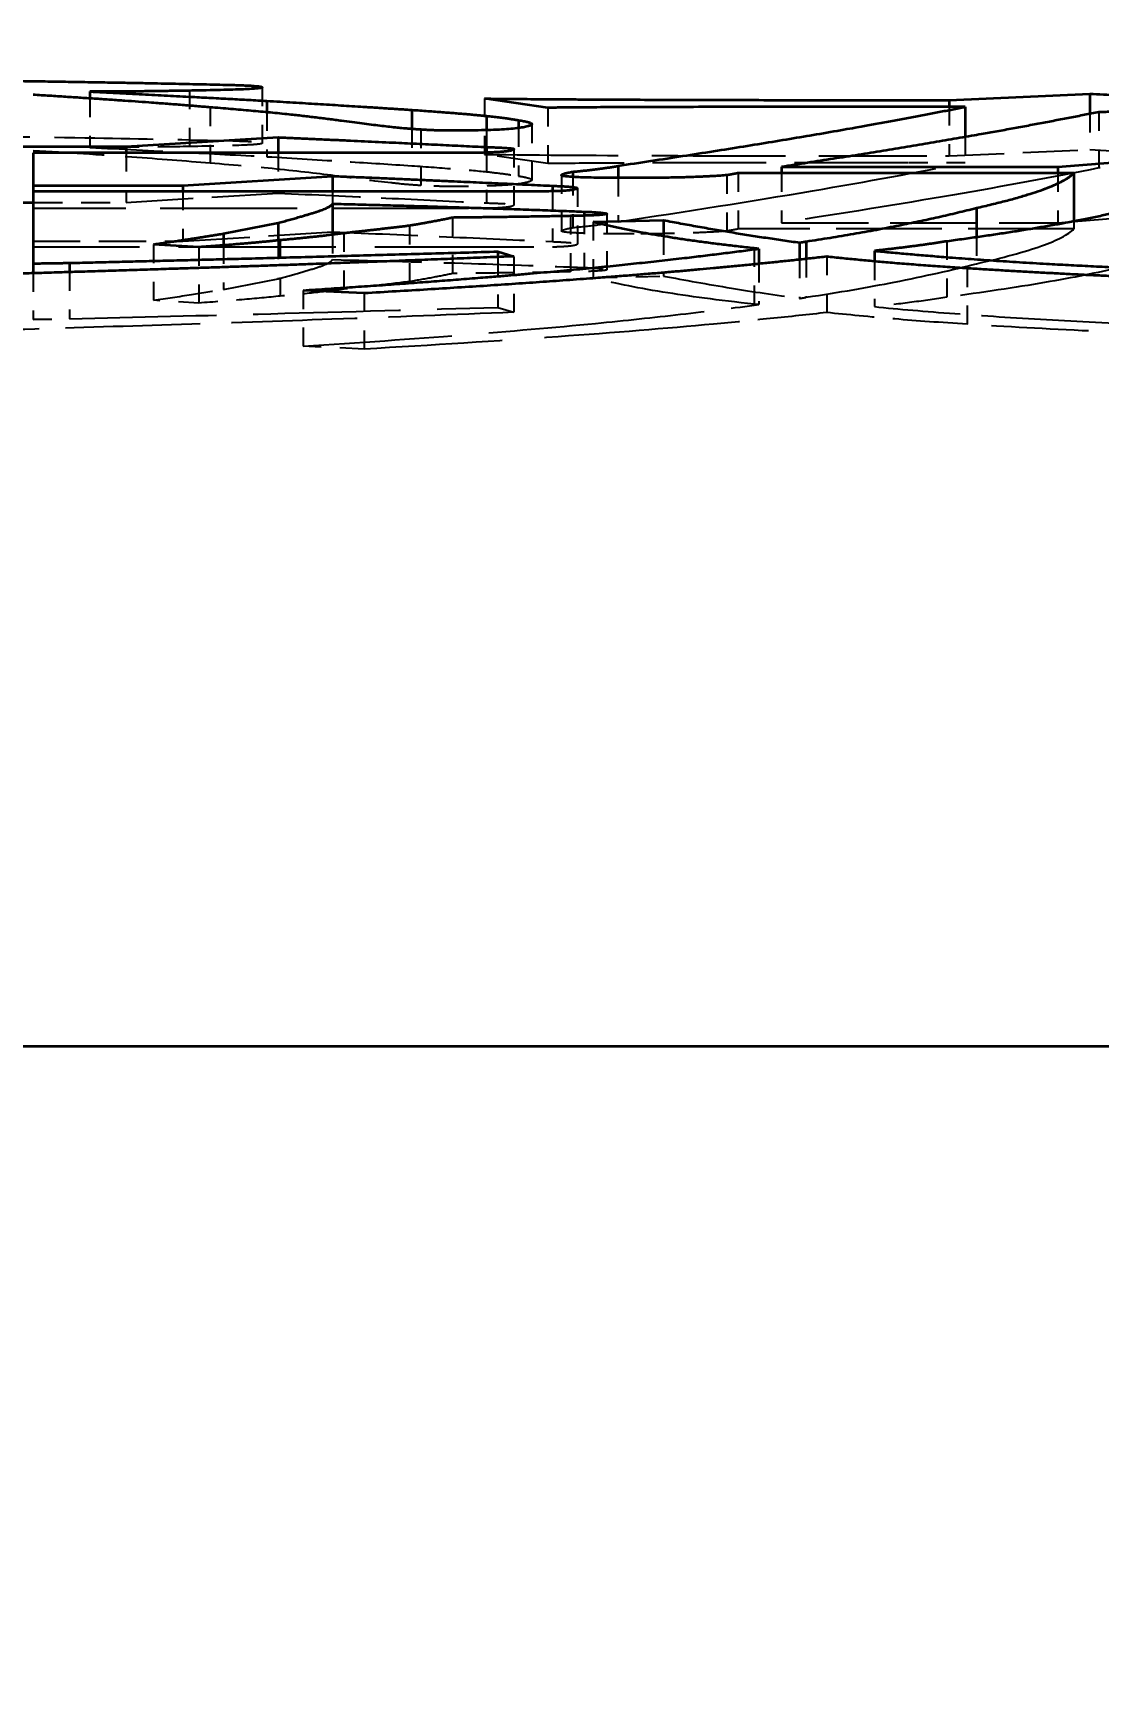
# Model space of a CAD drawing. Header units: millimetres. Extents: x 200 to 5740, y 200 to 4000.
# Drawn here: x 3960.97 to 3966.69, y 1942.54 to 1951.44 of the extents above; entities that cross this region are included whole.
import ezdxf

# ---------------------------------------------------------------- set-up
doc = ezdxf.new("R2010")
doc.units = ezdxf.units.MM
doc.header["$LTSCALE"] = 20
doc.linetypes.add('DASHED', pattern=[0.2067, 0.1654, -0.0413])
for name, color, linetype, lineweight in [('可見 (ISO)', 7, 'Continuous', 35), ('標註 (ISO)', 7, 'Continuous', 18), ('隱藏 (ISO)', 7, 'DASHED', 25)]:
    doc.layers.add(name, color=color, linetype=linetype, lineweight=lineweight)
doc.styles.add('註記文字 (JIS)', font='kaiu.ttf')
doc.dimstyles.new('預設 (JIS)', dxfattribs={"dimscale": 20, "dimtxt": 3, "dimasz": 3, "dimexe": 2, "dimexo": 1, "dimgap": 0.8, "dimtad": 1, "dimrnd": 1e-08, "dimdsep": 46, "dimtxsty": '註記文字 (JIS)', "dimblk": 'Filled-1', "dimcen": 0.09, "dimdle": 10, "dimclrd": 256, "dimclre": 256, "dimclrt": 256, "dimadec": 0, "dimazin": 2, "dimtfac": 0.833333, "dimtmove": 0, "dimatfit": 3, "dimfxl": 0, "dimtolj": 1, "dimtzin": 0, "dimlwd": -1, "dimlwe": -1, "dimarcsym": 0})

# ---------------------------------------------------------------- blocks, each defined once
blk = doc.blocks.new('Filled-1')
at = {"color": 0}
for p, q in [((0, 0), (-1, 0.16667)), ((-1, 0.16667), (-1, -0.16667)), ((-1, 0), (0, 0)), ((-1, -0.16667), (0, 0))]:
    blk.add_line(p, q, dxfattribs=at)
at = {"color": 0, "flags": 128}
blk.add_lwpolyline([(-1, -0.16667), (0, 0)], dxfattribs=at)
at = {"color": 0}
blk.add_solid([(-1, -0.16667), (0, 0), (-1, 0.16667), (-1, -0.16667)], dxfattribs=at)
blk = doc.blocks.new('*D40')
at = {"layer": 'Defpoints', "color": 0}
for p in [(3955.2832, 2448.0062), (4476.8728, 2448.0062), (4342.7832, 958.0062)]:
    blk.add_point(p, dxfattribs=at)
at = {"layer": '標註 (ISO)'}
for p, q in [((3975.2832, 2448.0062), (4516.8728, 2448.0062)), ((4476.8728, 1018.0062), (4476.8728, 2388.0062)), ((4362.7832, 958.0062), (4516.8728, 958.0062))]:
    blk.add_line(p, q, dxfattribs=at)
at = {"layer": '標註 (ISO)', "xscale": 60, "yscale": 60, "zscale": 60}
for p, rotation in [((4476.8728, 2448.0062), 90), ((4476.8728, 958.0062), 270)]:
    blk.add_blockref('Filled-1', p, dxfattribs=dict(at, rotation=rotation))
at = {"layer": '標註 (ISO)', "insert": (4396.8949, 1625.6029), "char_height": 60, "attachment_point": 1, "rotation": 90, "style": '註記文字 (JIS)'}
blk.add_mtext('\\A1;1490', dxfattribs=at)

msp = doc.modelspace()

# ---------------------------------------------------------------- linework, layer by layer
at = {"layer": '可見 (ISO)'}
for p, q in [((3961.2767, 1951.125), (3961.2767, 1951.0885)), ((3962.2248, 1951.0757), (3962.2248, 1951.0145)), ((3963.7321, 1951.0384), (3963.3917, 1951.0877)), ((3965.6648, 1951.0795), (3965.8836, 1951.0795)), ((3965.9687, 1951.0436), (3965.6648, 1951.0436)), ((3965.8836, 1951.0795), (3966.6373, 1951.1138)), ((3965.8836, 1951.0795), (3965.8836, 1951.0436)), ((3965.9687, 1951.0436), (3965.9687, 1950.8814)), ((3966.6373, 1951.1138), (3966.6373, 1951.0055)), ((3963.0027, 1951.0272), (3963.0027, 1950.9242)), ((3963.4039, 1950.9951), (3963.4039, 1950.9183)), ((3963.5741, 1950.972), (3963.5741, 1950.9296)), ((3961.4711, 1950.8308), (3962.2856, 1950.8801)), ((3962.2856, 1950.8801), (3962.2856, 1950.7972)), ((3960.5838, 1950.8308), (3961.4711, 1950.8308)), ((3960.9728, 1950.7972), (3960.9728, 1950.6225)), ((3963.3066, 1950.7972), (3960.9728, 1950.7972)), ((3961.4711, 1950.8308), (3961.4711, 1950.7972)), ((3963.4039, 1950.8279), (3963.4039, 1950.7983)), ((3966.4671, 1950.7218), (3967.0141, 1950.7666)), ((3963.8658, 1950.6957), (3963.8658, 1950.6676)), ((3964.1089, 1950.7271), (3964.1089, 1950.6623)), ((3966.5522, 1950.6882), (3964.7532, 1950.6882)), ((3964.9841, 1950.7218), (3966.4671, 1950.7218)), ((3964.9841, 1950.7218), (3964.9841, 1950.6882)), ((3966.4671, 1950.7218), (3966.4671, 1950.6882)), ((3966.5522, 1950.6882), (3966.5522, 1950.4293)), ((3960.9728, 1950.6225), (3961.775, 1950.6225)), ((3960.9728, 1950.6225), (3960.9728, 1950.5897)), ((3963.647, 1950.5897), (3960.9728, 1950.5897)), ((3960.9728, 1950.5897), (3960.9728, 1950.2037)), ((3961.775, 1950.6225), (3962.5773, 1950.6726)), ((3961.775, 1950.6225), (3961.775, 1950.5897)), ((3962.5773, 1950.6726), (3962.5773, 1950.5897)), ((3963.7564, 1950.6203), (3963.7564, 1950.5909)), ((3960.5838, 1950.5314), (3960.9728, 1950.5314)), ((3962.5773, 1950.524), (3962.5773, 1950.3577)), ((3966.0295, 1950.5016), (3966.0295, 1950.3441)), ((3961.9938, 1950.3642), (3962.2856, 1950.4209)), ((3962.2856, 1950.4209), (3962.2856, 1950.3271)), ((3963.9266, 1950.4814), (3963.9266, 1950.46)), ((3963.9752, 1950.4262), (3964.352, 1950.4359)), ((3964.352, 1950.4359), (3964.352, 1950.3493)), ((3966.5522, 1950.4294), (3966.5528, 1950.4294)), ((3961.9938, 1950.3642), (3961.9938, 1950.301)), ((3965.1178, 1950.3224), (3965.1178, 1950.2281)), ((3961.8601, 1950.291), (3961.617, 1950.306)), ((3963.4647, 1950.2679), (3963.4647, 1950.2383)), ((3963.4647, 1950.2679), (3963.5498, 1950.2418)), ((3964.8626, 1950.2828), (3964.8626, 1950.2015)), ((3965.0814, 1950.3157), (3965.0814, 1950.2242)), ((3965.4825, 1950.2716), (3965.4825, 1950.215)), ((3960.9728, 1950.2037), (3960.9728, 1950.1513)), ((3961.1673, 1950.2067), (3961.1673, 1950.1572)), ((3962.7475, 1950.0439), (3962.4193, 1950.0596)), ((4222.2832, 1946.0062), (3772.2832, 1946.0062))]:
    msp.add_line(p, q, dxfattribs=at)
for points in [[(3960.4258, 1951.1885), (3961.3739, 1951.1773), (3962.0425, 1951.1609)], [(3961.8115, 1951.1302), (3961.5198, 1951.125), (3961.2767, 1951.125)], [(3961.2767, 1951.125), (3961.7993, 1951.0989), (3962.2248, 1951.0757)], [(3962.2005, 1951.1474), (3962.2005, 1951.1362), (3961.8115, 1951.1302)], [(3962.0425, 1951.1609), (3962.2005, 1951.1571), (3962.2005, 1951.1474)], [(3961.9209, 1951.0406), (3961.5562, 1951.072), (3960.9728, 1951.1078)], [(3962.6259, 1950.9682), (3962.322, 1951.01), (3961.9209, 1951.0406)], [(3962.2248, 1951.0757), (3962.6989, 1951.0474), (3963.0027, 1951.0272)], [(3963.3917, 1951.0877), (3964.1697, 1951.0795), (3965.6648, 1951.0795)], [(3965.6648, 1951.0436), (3964.0481, 1951.0436), (3963.7321, 1951.0384)], [(3964.1089, 1950.7271), (3965.2637, 1950.9003), (3965.9687, 1951.0436)], [(3966.6373, 1951.1138), (3967.1357, 1951.0869), (3967.476, 1951.063)], [(3963.0514, 1950.9212), (3962.942, 1950.9257), (3962.6259, 1950.9682)], [(3963.0027, 1951.0272), (3963.2702, 1951.0085), (3963.4039, 1950.9951)], [(3963.647, 1950.9496), (3963.6105, 1950.916), (3963.2215, 1950.916)], [(3963.4039, 1950.9951), (3963.5133, 1950.9832), (3963.5741, 1950.972)], [(3963.5741, 1950.972), (3963.647, 1950.9615), (3963.647, 1950.9496)], [(3966.6859, 1951.0153), (3965.9687, 1950.8712), (3964.9841, 1950.7218)], [(3967.2937, 1951.0265), (3966.9898, 1951.019), (3966.6859, 1951.0153)], [(3962.2856, 1950.8801), (3962.8812, 1950.854), (3963.4039, 1950.8279)], [(3963.2215, 1950.916), (3963.1243, 1950.916), (3963.0514, 1950.9212)], [(3963.5498, 1950.8174), (3963.5498, 1950.7972), (3963.3066, 1950.7972)], [(3963.4039, 1950.8279), (3963.5498, 1950.8234), (3963.5498, 1950.8174)], [(3964.194, 1950.6621), (3963.805, 1950.6621), (3963.805, 1950.677)], [(3963.805, 1950.677), (3963.805, 1950.6838), (3963.8658, 1950.6957)], [(3963.8658, 1950.6957), (3964.0117, 1950.7091), (3964.1089, 1950.7271)], [(3964.6924, 1950.677), (3964.51, 1950.6621), (3964.194, 1950.6621)], [(3964.7532, 1950.6882), (3964.7167, 1950.6808), (3964.6924, 1950.677)], [(3966.0295, 1950.5016), (3966.4671, 1950.6001), (3966.5522, 1950.6882)], [(3962.5773, 1950.6726), (3963.2094, 1950.6464), (3963.7564, 1950.6203)], [(3963.8901, 1950.6076), (3963.8901, 1950.5897), (3963.647, 1950.5897)], [(3963.7564, 1950.6203), (3963.8901, 1950.6151), (3963.8901, 1950.6076)], [(3962.4801, 1950.4769), (3962.5651, 1950.5031), (3962.5773, 1950.524)], [(3962.5773, 1950.524), (3963.3917, 1950.5031), (3963.9266, 1950.4814)], [(3965.1178, 1950.3224), (3965.604, 1950.3941), (3966.0295, 1950.5016)], [(3962.2856, 1950.4209), (3962.395, 1950.4508), (3962.4801, 1950.4769)], [(3963.2215, 1950.4493), (3963.1243, 1950.4284), (3962.9906, 1950.406)], [(3963.8536, 1950.4583), (3963.5133, 1950.4523), (3963.2215, 1950.4493)], [(3964.0481, 1950.4695), (3964.0481, 1950.462), (3963.8536, 1950.4583)], [(3963.9266, 1950.4814), (3964.0481, 1950.4769), (3964.0481, 1950.4695)], [(3964.8382, 1950.2851), (3964.2912, 1950.344), (3963.9752, 1950.4262)], [(3964.352, 1950.4359), (3964.7167, 1950.3664), (3965.0814, 1950.3157)], [(3966.7953, 1950.4807), (3966.4549, 1950.4), (3965.8715, 1950.3224)], [(3961.617, 1950.306), (3961.8358, 1950.3381), (3961.9938, 1950.3642)], [(3962.2977, 1950.3284), (3962.1032, 1950.3082), (3961.8601, 1950.291)], [(3962.6381, 1950.3657), (3962.5044, 1950.347), (3962.2977, 1950.3284)], [(3962.9906, 1950.406), (3962.8204, 1950.3851), (3962.6381, 1950.3657)], [(3965.0814, 1950.3157), (3965.1057, 1950.3194), (3965.1178, 1950.3224)], [(3965.8715, 1950.3224), (3965.6891, 1950.2933), (3965.4825, 1950.2716)], [(3961.1673, 1950.2067), (3962.1762, 1950.2306), (3963.4647, 1950.2679)], [(3963.5498, 1950.2418), (3962.5165, 1950.1999), (3961.7143, 1950.1746)], [(3963.9874, 1950.182), (3964.4614, 1950.2291), (3964.8626, 1950.2828)], [(3965.2272, 1950.2403), (3964.9233, 1950.2059), (3964.6194, 1950.1783)], [(3964.8626, 1950.2828), (3964.8382, 1950.2836), (3964.8382, 1950.2851)], [(3965.9809, 1950.1776), (3965.5797, 1950.2022), (3965.2272, 1950.2403)], [(3965.4825, 1950.2716), (3965.8836, 1950.2321), (3966.4063, 1950.2022)], [(3961.7143, 1950.1746), (3960.8512, 1950.1462), (3960.0854, 1950.1268)], [(3960.9728, 1950.2037), (3961.0943, 1950.2059), (3961.1673, 1950.2067)], [(3962.4193, 1950.0596), (3963.3431, 1950.1193), (3963.9874, 1950.182)], [(3964.6194, 1950.1783), (3963.8901, 1950.1096), (3962.7475, 1950.0439)], [(3967.2815, 1950.1156), (3966.6494, 1950.135), (3965.9809, 1950.1776)], [(3966.4063, 1950.2022), (3966.9168, 1950.1738), (3967.5368, 1950.1552)]]:
    msp.add_open_spline(points, degree=2, dxfattribs=at)
at = {"layer": '隱藏 (ISO)', "ltscale": 0.02847}
for p, q in [((3961.8115, 1951.1302), (3961.8115, 1950.8308)), ((3962.2005, 1951.1474), (3962.2005, 1950.848)), ((3961.9209, 1951.0406), (3961.9209, 1950.7412)), ((3963.3917, 1951.0877), (3963.3917, 1950.7883)), ((3963.7321, 1951.0384), (3963.7321, 1950.739)), ((3963.647, 1950.9496), (3963.647, 1950.6501)), ((3966.6859, 1951.0153), (3966.6859, 1950.7158)), ((3963.0514, 1950.9212), (3963.0514, 1950.6218)), ((3963.5498, 1950.8174), (3963.5498, 1950.518)), ((3963.805, 1950.677), (3963.805, 1950.3776)), ((3964.6924, 1950.677), (3964.6924, 1950.3776)), ((3964.7532, 1950.6882), (3964.7532, 1950.3888)), ((3963.8901, 1950.6076), (3963.8901, 1950.3082)), ((3963.2215, 1950.4493), (3963.2215, 1950.1499)), ((3963.8536, 1950.4583), (3963.8536, 1950.1588)), ((3963.9752, 1950.4262), (3963.9752, 1950.1267)), ((3964.0481, 1950.4695), (3964.0481, 1950.17)), ((3962.2977, 1950.3284), (3962.2977, 1950.0289)), ((3962.6381, 1950.3657), (3962.6381, 1950.0663)), ((3962.9906, 1950.406), (3962.9906, 1950.1066)), ((3965.8715, 1950.3224), (3965.8715, 1950.023)), ((3961.617, 1950.306), (3961.617, 1950.0065)), ((3961.8601, 1950.291), (3961.8601, 1949.9916)), ((3963.5498, 1950.2418), (3963.5498, 1949.9423)), ((3964.8382, 1950.2851), (3964.8382, 1949.9856)), ((3965.2272, 1950.2403), (3965.2272, 1949.9408)), ((3965.9809, 1950.1776), (3965.9809, 1949.8781)), ((3962.4193, 1950.0596), (3962.4193, 1949.7602)), ((3962.7475, 1950.0439), (3962.7475, 1949.7445))]:
    msp.add_line(p, q, dxfattribs=at)
at = {"layer": '隱藏 (ISO)', "ltscale": 0.024987}
msp.add_line((3961.2767, 1951.0885), (3961.2767, 1950.8256), dxfattribs=at)
at = {"layer": '隱藏 (ISO)', "ltscale": 0.025051}
msp.add_line((3965.8836, 1951.0436), (3965.8836, 1950.78), dxfattribs=at)
at = {"layer": '隱藏 (ISO)', "ltscale": 0.022628}
msp.add_line((3962.2248, 1951.0145), (3962.2248, 1950.7763), dxfattribs=at)
at = {"layer": '隱藏 (ISO)', "ltscale": 0.01814}
msp.add_line((3966.6373, 1951.0055), (3966.6373, 1950.8144), dxfattribs=at)
at = {"layer": '隱藏 (ISO)', "ltscale": 0.018645}
msp.add_line((3963.0027, 1950.9242), (3963.0027, 1950.7278), dxfattribs=at)
at = {"layer": '隱藏 (ISO)', "ltscale": 0.008534}
msp.add_line((3963.4039, 1950.9183), (3963.4039, 1950.8279), dxfattribs=at)
at = {"layer": '隱藏 (ISO)', "ltscale": 0.024428}
msp.add_line((3963.5741, 1950.9296), (3963.5741, 1950.6725), dxfattribs=at)
at = {"layer": '隱藏 (ISO)', "ltscale": 0.012996}
msp.add_line((3965.9687, 1950.8814), (3965.9687, 1950.7442), dxfattribs=at)
at = {"layer": '隱藏 (ISO)', "ltscale": 0.025265}
for p, q in [((3961.4711, 1950.7972), (3961.4711, 1950.5314)), ((3964.9841, 1950.6882), (3964.9841, 1950.4224)), ((3966.4671, 1950.6882), (3966.4671, 1950.4224))]:
    msp.add_line(p, q, dxfattribs=at)
at = {"layer": '隱藏 (ISO)', "ltscale": 0.020563}
msp.add_line((3962.2856, 1950.7972), (3962.2856, 1950.5807), dxfattribs=at)
at = {"layer": '隱藏 (ISO)', "ltscale": 0.082895}
msp.add_line((3963.7321, 1950.739), (3963.3917, 1950.7883), dxfattribs=at)
at = {"layer": '隱藏 (ISO)', "ltscale": 0.025647}
msp.add_line((3963.4039, 1950.7983), (3963.4039, 1950.5284), dxfattribs=at)
at = {"layer": '隱藏 (ISO)', "ltscale": 0.020737}
msp.add_line((3965.6648, 1950.78), (3965.8836, 1950.78), dxfattribs=at)
at = {"layer": '隱藏 (ISO)', "ltscale": 0.089271}
msp.add_line((3965.8836, 1950.78), (3966.6373, 1950.8144), dxfattribs=at)
at = {"layer": '隱藏 (ISO)', "ltscale": 0.028841}
msp.add_line((3965.9687, 1950.7442), (3965.6648, 1950.7442), dxfattribs=at)
at = {"layer": '隱藏 (ISO)', "ltscale": 0.025336}
msp.add_line((3961.775, 1950.5897), (3961.775, 1950.3231), dxfattribs=at)
at = {"layer": '隱藏 (ISO)', "ltscale": 0.006169}
msp.add_line((3962.5773, 1950.5897), (3962.5773, 1950.524), dxfattribs=at)
at = {"layer": '隱藏 (ISO)', "ltscale": 0.025664}
msp.add_line((3963.7564, 1950.5909), (3963.7564, 1950.3209), dxfattribs=at)
at = {"layer": '隱藏 (ISO)', "ltscale": 0.025786}
msp.add_line((3963.8658, 1950.6676), (3963.8658, 1950.3963), dxfattribs=at)
at = {"layer": '隱藏 (ISO)', "ltscale": 0.022292}
msp.add_line((3964.1089, 1950.6623), (3964.1089, 1950.4276), dxfattribs=at)
at = {"layer": '隱藏 (ISO)', "ltscale": 0.047363}
msp.add_line((3960.9728, 1950.5314), (3961.4711, 1950.5314), dxfattribs=at)
at = {"layer": '隱藏 (ISO)', "ltscale": 0.222166}
msp.add_line((3963.3066, 1950.4978), (3960.9728, 1950.4978), dxfattribs=at)
at = {"layer": '隱藏 (ISO)', "ltscale": 0.108773}
for p, q in [((3961.4711, 1950.5314), (3962.2856, 1950.5807)), ((3961.775, 1950.3231), (3962.5773, 1950.3731))]:
    msp.add_line(p, q, dxfattribs=at)
at = {"layer": '隱藏 (ISO)', "ltscale": 0.026427}
msp.add_line((3963.9266, 1950.46), (3963.9266, 1950.182), dxfattribs=at)
at = {"layer": '隱藏 (ISO)', "ltscale": 0.141132}
msp.add_line((3964.9841, 1950.4224), (3966.4671, 1950.4224), dxfattribs=at)
at = {"layer": '隱藏 (ISO)', "ltscale": 0.013406}
msp.add_line((3966.4671, 1950.4224), (3966.5522, 1950.4294), dxfattribs=at)
at = {"layer": '隱藏 (ISO)', "ltscale": 0.003764}
msp.add_line((3966.5522, 1950.4293), (3966.5522, 1950.3888), dxfattribs=at)
at = {"layer": '隱藏 (ISO)', "ltscale": 0.073115}
msp.add_line((3966.5528, 1950.4294), (3967.0141, 1950.4672), dxfattribs=at)
at = {"layer": '隱藏 (ISO)', "ltscale": 0.076304}
msp.add_line((3960.9728, 1950.3231), (3961.775, 1950.3231), dxfattribs=at)
at = {"layer": '隱藏 (ISO)', "ltscale": 0.019517}
msp.add_line((3962.2856, 1950.3271), (3962.2856, 1950.1215), dxfattribs=at)
at = {"layer": '隱藏 (ISO)', "ltscale": 0.012603}
msp.add_line((3962.5773, 1950.3577), (3962.5773, 1950.2246), dxfattribs=at)
at = {"layer": '隱藏 (ISO)', "ltscale": 0.020213}
msp.add_line((3964.352, 1950.3493), (3964.352, 1950.1364), dxfattribs=at)
at = {"layer": '隱藏 (ISO)', "ltscale": 0.17123}
msp.add_line((3966.5522, 1950.3888), (3964.7532, 1950.3888), dxfattribs=at)
at = {"layer": '隱藏 (ISO)', "ltscale": 0.013445}
msp.add_line((3966.0295, 1950.3441), (3966.0295, 1950.2022), dxfattribs=at)
at = {"layer": '隱藏 (ISO)', "ltscale": 0.25458}
msp.add_line((3963.647, 1950.2903), (3960.9728, 1950.2903), dxfattribs=at)
at = {"layer": '隱藏 (ISO)', "ltscale": 0.022439}
msp.add_line((3961.9938, 1950.301), (3961.9938, 1950.0648), dxfattribs=at)
at = {"layer": '隱藏 (ISO)', "ltscale": 0.02565}
msp.add_line((3963.4647, 1950.2383), (3963.4647, 1949.9685), dxfattribs=at)
at = {"layer": '隱藏 (ISO)', "ltscale": 0.023473}
msp.add_line((3960.9728, 1950.1513), (3960.9728, 1949.9042), dxfattribs=at)
at = {"layer": '隱藏 (ISO)', "ltscale": 0.023749}
msp.add_line((3961.1673, 1950.1572), (3961.1673, 1949.9072), dxfattribs=at)
at = {"layer": '隱藏 (ISO)', "ltscale": 0.020708}
msp.add_line((3964.8626, 1950.2015), (3964.8626, 1949.9834), dxfattribs=at)
at = {"layer": '隱藏 (ISO)', "ltscale": 0.019739}
msp.add_line((3965.0814, 1950.2242), (3965.0814, 1950.0162), dxfattribs=at)
at = {"layer": '隱藏 (ISO)', "ltscale": 0.019475}
msp.add_line((3965.1178, 1950.2281), (3965.1178, 1950.023), dxfattribs=at)
at = {"layer": '隱藏 (ISO)', "ltscale": 0.02307}
msp.add_line((3965.4825, 1950.215), (3965.4825, 1949.9722), dxfattribs=at)
at = {"layer": '隱藏 (ISO)', "ltscale": 0.092163}
msp.add_line((3961.9938, 1950.0648), (3962.2856, 1950.1215), dxfattribs=at)
at = {"layer": '隱藏 (ISO)', "ltscale": 0.038814}
msp.add_line((3963.9752, 1950.1267), (3964.352, 1950.1364), dxfattribs=at)
at = {"layer": '隱藏 (ISO)', "ltscale": 0.032643}
msp.add_line((3961.8601, 1949.9916), (3961.617, 1950.0065), dxfattribs=at)
at = {"layer": '隱藏 (ISO)', "ltscale": 0.04122}
msp.add_line((3963.4647, 1949.9685), (3963.5498, 1949.9423), dxfattribs=at)
at = {"layer": '隱藏 (ISO)', "ltscale": 0.039497}
msp.add_line((3962.7475, 1949.7445), (3962.4193, 1949.7602), dxfattribs=at)
at = {"layer": '隱藏 (ISO)', "ltscale": 0.159948}
msp.add_open_spline([(3960.4258, 1950.889), (3960.7192, 1950.8856), (3961.016, 1950.8815), (3961.5525, 1950.8723), (3961.8029, 1950.8673), (3962.0425, 1950.8614)], degree=3, knots=[-0.1671038, -0.1671038, -0.1671038, -0.1671038, -0.077395, -0.077395, 0, 0, 0, 0], dxfattribs=at)
at = {"layer": '隱藏 (ISO)', "ltscale": 0.027497}
msp.add_open_spline([(3962.0425, 1950.8614), (3962.0615, 1950.861), (3962.08, 1950.8604), (3962.113, 1950.8592), (3962.1275, 1950.8585), (3962.1592, 1950.8565), (3962.1737, 1950.8552), (3962.1957, 1950.8519), (3962.2005, 1950.8499), (3962.2005, 1950.848)], degree=3, knots=[-0.02913159, -0.02913159, -0.02913159, -0.02913159, -0.02302242, -0.02302242, -0.01749591, -0.01749591, -0.0095269, -0.0095269, 0, 0, 0, 0], dxfattribs=at)
at = {"layer": '隱藏 (ISO)', "ltscale": 0.137924}
msp.add_open_spline([(3961.9209, 1950.7412), (3961.7908, 1950.7524), (3961.6481, 1950.7633), (3961.3333, 1950.7856), (3961.1543, 1950.7973), (3960.9728, 1950.8084)], degree=3, knots=[-0.1441311, -0.1441311, -0.1441311, -0.1441311, -0.0770248, -0.0770248, 0, 0, 0, 0], dxfattribs=at)
at = {"layer": '隱藏 (ISO)', "ltscale": 0.051648}
msp.add_open_spline([(3961.8115, 1950.8308), (3961.7199, 1950.8292), (3961.6261, 1950.8278), (3961.4476, 1950.8261), (3961.362, 1950.8256), (3961.2767, 1950.8256)], degree=3, knots=[-0.05422168, -0.05422168, -0.05422168, -0.05422168, -0.02560264, -0.02560264, 0, 0, 0, 0], dxfattribs=at)
at = {"layer": '隱藏 (ISO)', "ltscale": 0.118191}
msp.add_open_spline([(3961.2767, 1950.8256), (3961.4437, 1950.8172), (3961.6106, 1950.8087), (3961.926, 1950.7924), (3962.0768, 1950.7844), (3962.2248, 1950.7763)], degree=3, knots=[-0.1239399, -0.1239399, -0.1239399, -0.1239399, -0.0593222, -0.0593222, 0, 0, 0, 0], dxfattribs=at)
at = {"layer": '隱藏 (ISO)', "ltscale": 0.048706}
msp.add_open_spline([(3962.2005, 1950.848), (3962.2005, 1950.847), (3962.1984, 1950.8461), (3962.1898, 1950.8443), (3962.1834, 1950.8434), (3962.1571, 1950.8408), (3962.1311, 1950.8393), (3962.0339, 1950.835), (3961.932, 1950.8327), (3961.8115, 1950.8308)], degree=3, knots=[-0.06576245, -0.06576245, -0.06576245, -0.06576245, -0.05906778, -0.05906778, -0.05225852, -0.05225852, -0.03727211, -0.03727211, 0, 0, 0, 0], dxfattribs=at)
at = {"layer": '隱藏 (ISO)', "ltscale": 0.10551}
msp.add_open_spline([(3962.2248, 1950.7763), (3962.3685, 1950.7677), (3962.5155, 1950.7588), (3962.7717, 1950.7428), (3962.8909, 1950.7352), (3963.0027, 1950.7278)], degree=3, knots=[-0.1096646, -0.1096646, -0.1096646, -0.1096646, -0.0493814, -0.0493814, 0, 0, 0, 0], dxfattribs=at)
at = {"layer": '隱藏 (ISO)', "ltscale": 0.21698}
msp.add_open_spline([(3963.3917, 1950.7883), (3963.6958, 1950.785), (3964.0424, 1950.7832), (3964.7773, 1950.7805), (3965.2365, 1950.78), (3965.6648, 1950.78)], degree=3, knots=[-0.2204762, -0.2204762, -0.2204762, -0.2204762, -0.1284987, -0.1284987, 0, 0, 0, 0], dxfattribs=at)
at = {"layer": '隱藏 (ISO)', "ltscale": 0.112126}
msp.add_open_spline([(3966.6373, 1950.8144), (3966.7934, 1950.806), (3966.9482, 1950.7972), (3967.2267, 1950.7803), (3967.3553, 1950.7721), (3967.476, 1950.7636)], degree=3, knots=[-0.1173335, -0.1173335, -0.1173335, -0.1173335, -0.0549937, -0.0549937, 0, 0, 0, 0], dxfattribs=at)
at = {"layer": '隱藏 (ISO)', "ltscale": 0.131096}
msp.add_open_spline([(3962.6259, 1950.6688), (3962.5288, 1950.6822), (3962.42, 1950.6952), (3962.1844, 1950.7194), (3962.0593, 1950.7307), (3961.9209, 1950.7412)], degree=3, knots=[-0.1377008, -0.1377008, -0.1377008, -0.1377008, -0.0662288, -0.0662288, 0, 0, 0, 0], dxfattribs=at)
at = {"layer": '隱藏 (ISO)', "ltscale": 0.062721}
msp.add_open_spline([(3963.0027, 1950.7278), (3963.0825, 1950.7222), (3963.1632, 1950.7163), (3963.295, 1950.7058), (3963.3539, 1950.7007), (3963.4039, 1950.6957)], degree=3, knots=[-0.0650225, -0.0650225, -0.0650225, -0.0650225, -0.02873557, -0.02873557, 0, 0, 0, 0], dxfattribs=at)
at = {"layer": '隱藏 (ISO)', "ltscale": 0.039336}
msp.add_open_spline([(3963.4039, 1950.6957), (3963.4389, 1950.6918), (3963.4717, 1950.6879), (3963.5284, 1950.6802), (3963.5531, 1950.6764), (3963.5741, 1950.6725)], degree=3, knots=[-0.04136961, -0.04136961, -0.04136961, -0.04136961, -0.01991367, -0.01991367, 0, 0, 0, 0], dxfattribs=at)
at = {"layer": '隱藏 (ISO)', "ltscale": 0.184374}
msp.add_open_spline([(3965.6648, 1950.7442), (3965.1437, 1950.7442), (3964.4622, 1950.7438), (3963.9402, 1950.7411), (3963.8121, 1950.7403), (3963.7321, 1950.739)], degree=3, knots=[-0.1256646, -0.1256646, -0.1256646, -0.1256646, -0.0248475, -0.0248475, 0, 0, 0, 0], dxfattribs=at)
at = {"layer": '隱藏 (ISO)', "ltscale": 0.521911}
msp.add_open_spline([(3964.1089, 1950.4276), (3964.4731, 1950.4823), (3964.825, 1950.5379), (3965.4429, 1950.643), (3965.7202, 1950.6937), (3965.9687, 1950.7442)], degree=3, knots=[-0.5461744, -0.5461744, -0.5461744, -0.5461744, -0.2577966, -0.2577966, 0, 0, 0, 0], dxfattribs=at)
at = {"layer": '隱藏 (ISO)', "ltscale": 0.483012}
msp.add_open_spline([(3966.6859, 1950.7158), (3966.4429, 1950.667), (3966.1808, 1950.6185), (3965.6134, 1950.5207), (3965.3067, 1950.4713), (3964.9841, 1950.4224)], degree=3, knots=[-0.5071879, -0.5071879, -0.5071879, -0.5071879, -0.257834, -0.257834, 0, 0, 0, 0], dxfattribs=at)
at = {"layer": '隱藏 (ISO)', "ltscale": 0.060415}
msp.add_open_spline([(3967.2937, 1950.727), (3967.194, 1950.7246), (3967.0926, 1950.7224), (3966.8897, 1950.7187), (3966.7884, 1950.7171), (3966.6859, 1950.7158)], degree=3, knots=[-0.06357232, -0.06357232, -0.06357232, -0.06357232, -0.03135352, -0.03135352, 0, 0, 0, 0], dxfattribs=at)
at = {"layer": '隱藏 (ISO)', "ltscale": 0.083727}
msp.add_open_spline([(3963.0514, 1950.6218), (3963.032, 1950.6225), (3963.0089, 1950.6242), (3962.9513, 1950.6292), (3962.9174, 1950.6328), (3962.8017, 1950.6456), (3962.7004, 1950.6588), (3962.6259, 1950.6688)], degree=3, knots=[-0.08300962, -0.08300962, -0.08300962, -0.08300962, -0.07027994, -0.07027994, -0.05383972, -0.05383972, 0, 0, 0, 0], dxfattribs=at)
at = {"layer": '隱藏 (ISO)', "ltscale": 0.018635}
msp.add_open_spline([(3963.2215, 1950.6165), (3963.2057, 1950.6165), (3963.1899, 1950.6166), (3963.1591, 1950.6171), (3963.1445, 1950.6174), (3963.0997, 1950.6188), (3963.0737, 1950.6202), (3963.0514, 1950.6218)], degree=3, knots=[-0.01975473, -0.01975473, -0.01975473, -0.01975473, -0.01498723, -0.01498723, -0.01027074, -0.01027074, 0, 0, 0, 0], dxfattribs=at)
at = {"layer": '隱藏 (ISO)', "ltscale": 0.073994}
msp.add_open_spline([(3963.647, 1950.6501), (3963.6392, 1950.643), (3963.6184, 1950.6359), (3963.5529, 1950.6274), (3963.5261, 1950.6249), (3963.4596, 1950.6208), (3963.4228, 1950.6193), (3963.3304, 1950.617), (3963.2761, 1950.6165), (3963.2215, 1950.6165)], degree=3, knots=[-0.07579394, -0.07579394, -0.07579394, -0.07579394, -0.0445205, -0.0445205, -0.02989537, -0.02989537, -0.01637937, -0.01637937, 0, 0, 0, 0], dxfattribs=at)
at = {"layer": '隱藏 (ISO)', "ltscale": 0.035564}
msp.add_open_spline([(3963.5741, 1950.6725), (3963.5984, 1950.669), (3963.6166, 1950.6654), (3963.6412, 1950.6579), (3963.647, 1950.654), (3963.647, 1950.6501)], degree=3, knots=[-0.03756401, -0.03756401, -0.03756401, -0.03756401, -0.01900961, -0.01900961, 0, 0, 0, 0], dxfattribs=at)
at = {"layer": '隱藏 (ISO)', "ltscale": 0.133748}
msp.add_open_spline([(3962.2856, 1950.5807), (3962.48, 1950.5722), (3962.6728, 1950.5634), (3963.0454, 1950.546), (3963.226, 1950.5373), (3963.4039, 1950.5284)], degree=3, knots=[-0.1404827, -0.1404827, -0.1404827, -0.1404827, -0.0687909, -0.0687909, 0, 0, 0, 0], dxfattribs=at)
at = {"layer": '隱藏 (ISO)', "ltscale": 0.044252}
msp.add_open_spline([(3963.5498, 1950.518), (3963.5498, 1950.5156), (3963.5473, 1950.5132), (3963.535, 1950.509), (3963.5263, 1950.5071), (3963.5016, 1950.5039), (3963.487, 1950.5025), (3963.4499, 1950.5003), (3963.4287, 1950.4994), (3963.3738, 1950.4981), (3963.3401, 1950.4978), (3963.3066, 1950.4978)], degree=3, knots=[-0.04655145, -0.04655145, -0.04655145, -0.04655145, -0.03507514, -0.03507514, -0.02564406, -0.02564406, -0.01772929, -0.01772929, -0.01004239, -0.01004239, 0, 0, 0, 0], dxfattribs=at)
at = {"layer": '隱藏 (ISO)', "ltscale": 0.022393}
msp.add_open_spline([(3963.4039, 1950.5284), (3963.4443, 1950.5272), (3963.4823, 1950.5257), (3963.522, 1950.523), (3963.5327, 1950.522), (3963.5464, 1950.52), (3963.5498, 1950.519), (3963.5498, 1950.518)], degree=3, knots=[-0.02279658, -0.02279658, -0.02279658, -0.02279658, -0.0107073, -0.0107073, -0.0050816, -0.0050816, 0, 0, 0, 0], dxfattribs=at)
at = {"layer": '隱藏 (ISO)', "ltscale": 0.053911}
msp.add_open_spline([(3963.8658, 1950.3963), (3963.9162, 1950.4009), (3963.9605, 1950.4058), (3964.0417, 1950.4163), (3964.0779, 1950.4219), (3964.1089, 1950.4276)], degree=3, knots=[-0.05668423, -0.05668423, -0.05668423, -0.05668423, -0.02944621, -0.02944621, 0, 0, 0, 0], dxfattribs=at)
at = {"layer": '隱藏 (ISO)', "ltscale": 0.138404}
msp.add_open_spline([(3962.5773, 1950.3731), (3962.783, 1950.3646), (3962.987, 1950.3559), (3963.3799, 1950.3385), (3963.5697, 1950.3298), (3963.7564, 1950.3209)], degree=3, knots=[-0.1453472, -0.1453472, -0.1453472, -0.1453472, -0.0709493, -0.0709493, 0, 0, 0, 0], dxfattribs=at)
at = {"layer": '隱藏 (ISO)', "ltscale": 0.024436}
msp.add_open_spline([(3963.7564, 1950.3209), (3963.7826, 1950.3198), (3963.8077, 1950.3186), (3963.848, 1950.316), (3963.8638, 1950.3146), (3963.8851, 1950.3115), (3963.8901, 1950.3098), (3963.8901, 1950.3082)], degree=3, knots=[-0.02588102, -0.02588102, -0.02588102, -0.02588102, -0.01655172, -0.01655172, -0.00818051, -0.00818051, 0, 0, 0, 0], dxfattribs=at)
at = {"layer": '隱藏 (ISO)', "ltscale": 0.029514}
msp.add_open_spline([(3963.805, 1950.3776), (3963.805, 1950.3802), (3963.8119, 1950.3831), (3963.8317, 1950.3892), (3963.8484, 1950.3929), (3963.8658, 1950.3963)], degree=3, knots=[-0.03016687, -0.03016687, -0.03016687, -0.03016687, -0.01749794, -0.01749794, 0, 0, 0, 0], dxfattribs=at)
at = {"layer": '隱藏 (ISO)', "ltscale": 0.049271}
msp.add_open_spline([(3964.194, 1950.3627), (3964.1445, 1950.3627), (3964.0927, 1950.3629), (3964.0052, 1950.3638), (3963.9656, 1950.3644), (3963.9051, 1950.3662), (3963.8817, 1950.3671), (3963.8443, 1950.3695), (3963.8305, 1950.3707), (3963.8096, 1950.3739), (3963.805, 1950.3757), (3963.805, 1950.3776)], degree=3, knots=[-0.05169252, -0.05169252, -0.05169252, -0.05169252, -0.03680444, -0.03680444, -0.02502244, -0.02502244, -0.0166888, -0.0166888, -0.00910629, -0.00910629, 0, 0, 0, 0], dxfattribs=at)
at = {"layer": '隱藏 (ISO)', "ltscale": 0.054832}
msp.add_open_spline([(3964.6924, 1950.3776), (3964.6595, 1950.3749), (3964.6219, 1950.3725), (3964.5378, 1950.3684), (3964.4929, 1950.3667), (3964.3647, 1950.3635), (3964.28, 1950.3627), (3964.194, 1950.3627)], degree=3, knots=[-0.05803174, -0.05803174, -0.05803174, -0.05803174, -0.04158398, -0.04158398, -0.02581521, -0.02581521, 0, 0, 0, 0], dxfattribs=at)
at = {"layer": '隱藏 (ISO)', "ltscale": 0.018209}
msp.add_open_spline([(3964.7532, 1950.3888), (3964.7427, 1950.3867), (3964.7312, 1950.3844), (3964.7116, 1950.3808), (3964.7019, 1950.3791), (3964.6924, 1950.3776)], degree=3, knots=[-0.01867183, -0.01867183, -0.01867183, -0.01867183, -0.00772544, -0.00772544, 0, 0, 0, 0], dxfattribs=at)
at = {"layer": '隱藏 (ISO)', "ltscale": 0.294082}
msp.add_open_spline([(3966.0295, 1950.2022), (3966.1698, 1950.2337), (3966.2886, 1950.2658), (3966.463, 1950.3281), (3966.5228, 1950.3584), (3966.5522, 1950.3888)], degree=3, knots=[-0.3086676, -0.3086676, -0.3086676, -0.3086676, -0.1487028, -0.1487028, 0, 0, 0, 0], dxfattribs=at)
at = {"layer": '隱藏 (ISO)', "ltscale": 0.041307}
msp.add_open_spline([(3963.8901, 1950.3082), (3963.8901, 1950.3062), (3963.8879, 1950.3042), (3963.8773, 1950.3007), (3963.8698, 1950.2991), (3963.8476, 1950.2962), (3963.8336, 1950.2949), (3963.7971, 1950.2927), (3963.7757, 1950.2919), (3963.7187, 1950.2905), (3963.6825, 1950.2903), (3963.647, 1950.2903)], degree=3, knots=[-0.04348412, -0.04348412, -0.04348412, -0.04348412, -0.0339224, -0.0339224, -0.02588252, -0.02588252, -0.01833808, -0.01833808, -0.01065669, -0.01065669, 0, 0, 0, 0], dxfattribs=at)
at = {"layer": '隱藏 (ISO)', "ltscale": 0.088678}
msp.add_open_spline([(3962.2856, 1950.1215), (3962.3208, 1950.1311), (3962.3554, 1950.1408), (3962.4201, 1950.1594), (3962.4507, 1950.1685), (3962.4801, 1950.1775)], degree=3, knots=[-0.09308457, -0.09308457, -0.09308457, -0.09308457, -0.04492654, -0.04492654, 0, 0, 0, 0], dxfattribs=at)
at = {"layer": '隱藏 (ISO)', "ltscale": 0.073495}
msp.add_open_spline([(3962.4801, 1950.1775), (3962.5067, 1950.1857), (3962.5298, 1950.194), (3962.5621, 1950.2097), (3962.573, 1950.2172), (3962.5773, 1950.2246)], degree=3, knots=[-0.0769785, -0.0769785, -0.0769785, -0.0769785, -0.03615208, -0.03615208, 0, 0, 0, 0], dxfattribs=at)
at = {"layer": '隱藏 (ISO)', "ltscale": 0.144553}
msp.add_open_spline([(3962.5773, 1950.2246), (3962.8278, 1950.2181), (3963.0802, 1950.2111), (3963.5273, 1950.197), (3963.7336, 1950.1898), (3963.9266, 1950.182)], degree=3, knots=[-0.1508436, -0.1508436, -0.1508436, -0.1508436, -0.0693362, -0.0693362, 0, 0, 0, 0], dxfattribs=at)
at = {"layer": '隱藏 (ISO)', "ltscale": 0.070569}
msp.add_open_spline([(3963.2215, 1950.1499), (3963.1884, 1950.1428), (3963.1528, 1950.1357), (3963.0758, 1950.1212), (3963.0341, 1950.1139), (3962.9906, 1950.1066)], degree=3, knots=[-0.07416301, -0.07416301, -0.07416301, -0.07416301, -0.03794234, -0.03794234, 0, 0, 0, 0], dxfattribs=at)
at = {"layer": '隱藏 (ISO)', "ltscale": 0.061712}
msp.add_open_spline([(3963.8536, 1950.1588), (3963.7452, 1950.1569), (3963.6353, 1950.1552), (3963.425, 1950.1522), (3963.3232, 1950.1509), (3963.2215, 1950.1499)], degree=3, knots=[-0.06476234, -0.06476234, -0.06476234, -0.06476234, -0.03092378, -0.03092378, 0, 0, 0, 0], dxfattribs=at)
at = {"layer": '隱藏 (ISO)', "ltscale": 0.027166}
msp.add_open_spline([(3964.0481, 1950.17), (3964.0481, 1950.1693), (3964.0468, 1950.1686), (3964.0412, 1950.1673), (3964.037, 1950.1666), (3964.0206, 1950.1648), (3964.0049, 1950.1637), (3963.9512, 1950.1611), (3963.9033, 1950.1598), (3963.8536, 1950.1588)], degree=3, knots=[-0.0311199, -0.0311199, -0.0311199, -0.0311199, -0.02720288, -0.02720288, -0.02333692, -0.02333692, -0.01559326, -0.01559326, 0, 0, 0, 0], dxfattribs=at)
at = {"layer": '隱藏 (ISO)', "ltscale": 0.022847}
msp.add_open_spline([(3963.9266, 1950.182), (3963.9496, 1950.1811), (3963.9713, 1950.1801), (3964.008, 1950.1778), (3964.0226, 1950.1765), (3964.0433, 1950.1734), (3964.0481, 1950.1718), (3964.0481, 1950.17)], degree=3, knots=[-0.02425342, -0.02425342, -0.02425342, -0.02425342, -0.01621226, -0.01621226, -0.00835018, -0.00835018, 0, 0, 0, 0], dxfattribs=at)
at = {"layer": '隱藏 (ISO)', "ltscale": 0.291267}
msp.add_open_spline([(3965.1178, 1950.023), (3965.2949, 1950.0491), (3965.4516, 1950.0766), (3965.753, 1950.1359), (3965.8996, 1950.1693), (3966.0295, 1950.2022)], degree=3, knots=[-0.3029812, -0.3029812, -0.3029812, -0.3029812, -0.1650341, -0.1650341, 0, 0, 0, 0], dxfattribs=at)
at = {"layer": '隱藏 (ISO)', "ltscale": 0.260961}
msp.add_open_spline([(3966.7953, 1950.1812), (3966.6813, 1950.1542), (3966.5474, 1950.1276), (3966.2389, 1950.0748), (3966.0643, 1950.0486), (3965.8715, 1950.023)], degree=3, knots=[-0.2742893, -0.2742893, -0.2742893, -0.2742893, -0.1380434, -0.1380434, 0, 0, 0, 0], dxfattribs=at)
at = {"layer": '隱藏 (ISO)', "ltscale": 0.097072}
msp.add_open_spline([(3961.617, 1950.0065), (3961.6861, 1950.0167), (3961.7546, 1950.0269), (3961.8797, 1950.0463), (3961.9381, 1950.0556), (3961.9938, 1950.0648)], degree=3, knots=[-0.1016586, -0.1016586, -0.1016586, -0.1016586, -0.0479957, -0.0479957, 0, 0, 0, 0], dxfattribs=at)
at = {"layer": '隱藏 (ISO)', "ltscale": 0.066332}
msp.add_open_spline([(3962.6381, 1950.0663), (3962.5925, 1950.0599), (3962.5415, 1950.0537), (3962.4279, 1950.0412), (3962.3647, 1950.035), (3962.2977, 1950.0289)], degree=3, knots=[-0.06974686, -0.06974686, -0.06974686, -0.06974686, -0.0357569, -0.0357569, 0, 0, 0, 0], dxfattribs=at)
at = {"layer": '隱藏 (ISO)', "ltscale": 0.070867}
msp.add_open_spline([(3962.9906, 1950.1066), (3962.9345, 1950.0997), (3962.8768, 1950.0928), (3962.7592, 1950.0794), (3962.6995, 1950.0728), (3962.6381, 1950.0663)], degree=3, knots=[-0.07451326, -0.07451326, -0.07451326, -0.07451326, -0.03686528, -0.03686528, 0, 0, 0, 0], dxfattribs=at)
at = {"layer": '隱藏 (ISO)', "ltscale": 0.234412}
msp.add_open_spline([(3964.8382, 1949.9856), (3964.6465, 1950.0063), (3964.4852, 1950.0281), (3964.1971, 1950.0752), (3964.0745, 1950.1009), (3963.9752, 1950.1267)], degree=3, knots=[-0.2457123, -0.2457123, -0.2457123, -0.2457123, -0.1295221, -0.1295221, 0, 0, 0, 0], dxfattribs=at)
at = {"layer": '隱藏 (ISO)', "ltscale": 0.198888}
msp.add_open_spline([(3964.352, 1950.1364), (3964.4656, 1950.1148), (3964.5874, 1950.093), (3964.8293, 1950.0531), (3964.9512, 1950.0344), (3965.0814, 1950.0162)], degree=3, knots=[-0.2078216, -0.2078216, -0.2078216, -0.2078216, -0.0967573, -0.0967573, 0, 0, 0, 0], dxfattribs=at)
at = {"layer": '隱藏 (ISO)', "ltscale": 0.23845}
msp.add_open_spline([(3961.1673, 1949.9072), (3961.5277, 1949.9158), (3961.8917, 1949.925), (3962.6532, 1949.9453), (3963.0633, 1949.9568), (3963.4647, 1949.9685)], degree=3, knots=[-0.2489738, -0.2489738, -0.2489738, -0.2489738, -0.1331277, -0.1331277, 0, 0, 0, 0], dxfattribs=at)
at = {"layer": '隱藏 (ISO)', "ltscale": 0.071321}
msp.add_open_spline([(3962.2977, 1950.0289), (3962.2335, 1950.0223), (3962.1647, 1950.0158), (3962.0185, 1950.0033), (3961.9416, 1949.9974), (3961.8601, 1949.9916)], degree=3, knots=[-0.07504073, -0.07504073, -0.07504073, -0.07504073, -0.03724666, -0.03724666, 0, 0, 0, 0], dxfattribs=at)
at = {"layer": '隱藏 (ISO)', "ltscale": 0.177133}
msp.add_open_spline([(3963.9874, 1949.8826), (3964.1479, 1949.8985), (3964.2997, 1949.9148), (3964.5916, 1949.9484), (3964.7312, 1949.9658), (3964.8626, 1949.9834)], degree=3, knots=[-0.1860953, -0.1860953, -0.1860953, -0.1860953, -0.0945968, -0.0945968, 0, 0, 0, 0], dxfattribs=at)
at = {"layer": '隱藏 (ISO)', "ltscale": 0.004325}
msp.add_open_spline([(3964.8626, 1949.9834), (3964.8575, 1949.9835), (3964.8527, 1949.9837), (3964.8454, 1949.9842), (3964.8429, 1949.9844), (3964.8391, 1949.985), (3964.8382, 1949.9853), (3964.8382, 1949.9856)], degree=3, knots=[-0.004675593, -0.004675593, -0.004675593, -0.004675593, -0.002969198, -0.002969198, -0.001572755, -0.001572755, 0, 0, 0, 0], dxfattribs=at)
at = {"layer": '隱藏 (ISO)', "ltscale": 0.010891}
msp.add_open_spline([(3965.0814, 1950.0162), (3965.0889, 1950.0174), (3965.0962, 1950.0186), (3965.1083, 1950.0208), (3965.1135, 1950.0219), (3965.1178, 1950.023)], degree=3, knots=[-0.01148321, -0.01148321, -0.01148321, -0.01148321, -0.00535632, -0.00535632, 0, 0, 0, 0], dxfattribs=at)
at = {"layer": '隱藏 (ISO)', "ltscale": 0.086995}
msp.add_open_spline([(3965.8715, 1950.023), (3965.814, 1950.0138), (3965.7513, 1950.0046), (3965.6219, 1949.9877), (3965.5552, 1949.9798), (3965.4825, 1949.9722)], degree=3, knots=[-0.09117573, -0.09117573, -0.09117573, -0.09117573, -0.04310328, -0.04310328, 0, 0, 0, 0], dxfattribs=at)
at = {"layer": '隱藏 (ISO)', "ltscale": 0.139346}
msp.add_open_spline([(3965.4825, 1949.9722), (3965.6136, 1949.9593), (3965.7571, 1949.9468), (3966.0663, 1949.9236), (3966.2301, 1949.9128), (3966.4063, 1949.9028)], degree=3, knots=[-0.1465905, -0.1465905, -0.1465905, -0.1465905, -0.072181, -0.072181, 0, 0, 0, 0], dxfattribs=at)
at = {"layer": '隱藏 (ISO)', "ltscale": 0.171879}
msp.add_open_spline([(3961.7143, 1949.8751), (3961.4384, 1949.8661), (3961.1579, 1949.8573), (3960.6158, 1949.8414), (3960.3515, 1949.8341), (3960.0854, 1949.8273)], degree=3, knots=[-0.1802382, -0.1802382, -0.1802382, -0.1802382, -0.0863535, -0.0863535, 0, 0, 0, 0], dxfattribs=at)
at = {"layer": '隱藏 (ISO)', "ltscale": 0.019004}
msp.add_open_spline([(3960.9728, 1949.9042), (3961.0084, 1949.9049), (3961.0461, 1949.9056), (3961.1095, 1949.9065), (3961.1394, 1949.907), (3961.1673, 1949.9072)], degree=3, knots=[-0.01965987, -0.01965987, -0.01965987, -0.01965987, -0.00846658, -0.00846658, 0, 0, 0, 0], dxfattribs=at)
at = {"layer": '隱藏 (ISO)', "ltscale": 0.203491}
msp.add_open_spline([(3963.5498, 1949.9423), (3963.2311, 1949.9294), (3962.9022, 1949.9166), (3962.2947, 1949.8944), (3962.0037, 1949.8843), (3961.7143, 1949.8751)], degree=3, knots=[-0.2122525, -0.2122525, -0.2122525, -0.2122525, -0.0976823, -0.0976823, 0, 0, 0, 0], dxfattribs=at)
at = {"layer": '隱藏 (ISO)', "ltscale": 0.241837}
msp.add_open_spline([(3962.4193, 1949.7602), (3962.7185, 1949.7795), (3963.0046, 1949.7997), (3963.5281, 1949.8405), (3963.7674, 1949.8612), (3963.9874, 1949.8826)], degree=3, knots=[-0.254029, -0.254029, -0.254029, -0.254029, -0.1236815, -0.1236815, 0, 0, 0, 0], dxfattribs=at)
at = {"layer": '隱藏 (ISO)', "ltscale": 0.27479}
msp.add_open_spline([(3964.6194, 1949.8789), (3964.3673, 1949.8551), (3964.0869, 1949.8325), (3963.4619, 1949.7876), (3963.1123, 1949.7654), (3962.7475, 1949.7445)], degree=3, knots=[-0.2884015, -0.2884015, -0.2884015, -0.2884015, -0.1499149, -0.1499149, 0, 0, 0, 0], dxfattribs=at)
at = {"layer": '隱藏 (ISO)', "ltscale": 0.112114}
msp.add_open_spline([(3965.2272, 1949.9408), (3965.1299, 1949.9298), (3965.0285, 1949.9189), (3964.8262, 1949.8983), (3964.7248, 1949.8884), (3964.6194, 1949.8789)], degree=3, knots=[-0.1176241, -0.1176241, -0.1176241, -0.1176241, -0.0564693, -0.0564693, 0, 0, 0, 0], dxfattribs=at)
at = {"layer": '隱藏 (ISO)', "ltscale": 0.12112}
msp.add_open_spline([(3965.9809, 1949.8781), (3965.8398, 1949.8868), (3965.7104, 1949.8963), (3965.4591, 1949.9172), (3965.3378, 1949.9289), (3965.2272, 1949.9408)], degree=3, knots=[-0.1269339, -0.1269339, -0.1269339, -0.1269339, -0.0670914, -0.0670914, 0, 0, 0, 0], dxfattribs=at)
at = {"layer": '隱藏 (ISO)', "ltscale": 0.157404}
msp.add_open_spline([(3967.2815, 1949.8161), (3967.0551, 1949.8231), (3966.8403, 1949.8318), (3966.4069, 1949.8525), (3966.1859, 1949.8651), (3965.9809, 1949.8781)], degree=3, knots=[-0.1644796, -0.1644796, -0.1644796, -0.1644796, -0.0885883, -0.0885883, 0, 0, 0, 0], dxfattribs=at)
at = {"layer": '隱藏 (ISO)', "ltscale": 0.130365}
msp.add_open_spline([(3966.4063, 1949.9028), (3966.5758, 1949.8933), (3966.755, 1949.8847), (3967.1337, 1949.8689), (3967.3313, 1949.8619), (3967.5368, 1949.8557)], degree=3, knots=[-0.1372123, -0.1372123, -0.1372123, -0.1372123, -0.0686538, -0.0686538, 0, 0, 0, 0], dxfattribs=at)

# ---------------------------------------------------------------- dimensions: what is measured, and where the dimension line sits
at = {"layer": '標註 (ISO)'}
dim = msp.add_linear_dim(base=(4476.8728, 2448.0062), p1=(4342.7832, 958.0062), p2=(3955.2832, 2448.0062), angle=90, dimstyle='預設 (JIS)', override={"dimgap": 0.8, "dimdec": 2, "dimtol": 0, "dimlim": 0, "dimtp": 0, "dimtm": 0, "dimtdec": 2, "dimtofl": 0, "dimatfit": 1}, dxfattribs=at)
dim.commit()
dim.dimension.update_dxf_attribs({"geometry": '*D40', "text_midpoint": (4476.8728, 1703.0062), "dimtype": 160})

doc.saveas('drawing.dxf')
